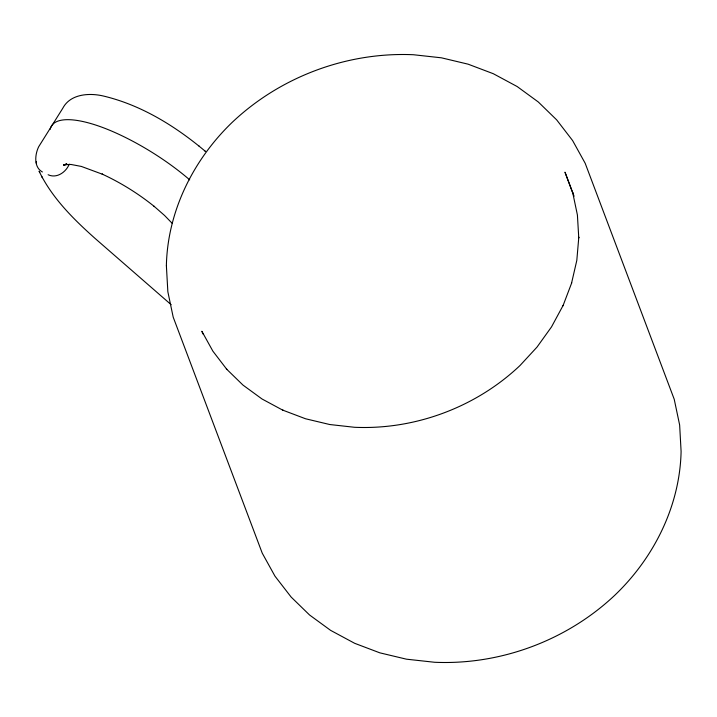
<?xml version="1.0" encoding="UTF-8"?>
<svg xmlns="http://www.w3.org/2000/svg" width="717" height="717" viewBox="0 0 717 717"><rect width="100%" height="100%" fill="white"/><g stroke="black" fill="none" stroke-linecap="round" stroke-linejoin="round"><path stroke-width="1.08" d="M571.503 283.403L576.809 260.405L578.798 237.246L578.762 237.91L577.409 215.01L572.731 192.739L572.892 193.42L564.978 172.161L574.075 196.234M562.97 305.836L571.709 282.857M563.159 305.343L551.525 326.88L537.006 347.109L520.067 365.464C476.07 407.193 415.107 429.985 354.53 427.287L329.739 424.527L305.541 418.764L282.677 410.106L283.143 410.357L262.028 398.993L242.991 385.092L226.357 368.888L226.823 369.363L212.886 351.169L201.862 331.263L202.983 333.979M69.28 164.112C66.089 172.134 56.706 178.829 48.12 174.742M64.449 165.188L66.654 163.593M65.22 164.489L63.696 165.188L66.771 164.121L63.661 164.811L70.938 164.453L81.353 166.434L102.692 174.321L102.11 174.061C120.823 182.701 138.453 193.689 154.487 206.63L154.038 206.245L164.569 215.476L172.197 223.337M42.384 171.972C33.556 167.204 34.9 154.388 38.709 146.698L62.764 108.285C70.221 93.909 89.195 92.726 103.176 95.97C141.41 104.996 175.79 126.398 205.555 151.511L204.999 151.036M198.519 145.56L198.968 145.945M171.157 304.689L95.271 238.6C73.439 219.133 51.929 197.883 39.094 171.202L39.749 172.528M41.703 176.427L42.348 177.717M36.298 161.639L36.334 163.261M50.172 129.365A96.723 30.768 32.1 0 1 116.925 133.416A105.193 33.457 32.1 0 1 189.709 179.859M166.38 265.657L167.85 291.738L173.2 317.147L262.234 553.139L274.969 576.154L291.147 597.064L309.556 614.989L330.618 630.368L354.673 643.31L379.84 652.837L406.458 659.183L434.556 662.266C500.708 665.206 567.281 640.317 615.32 594.751L615.643 594.429C654.289 557.136 679.931 505.566 681.096 451.414L679.644 425.011L674.222 399.261L585.18 163.27L572.605 140.55L556.67 119.873L538.243 101.939L517.163 86.542L493.323 73.717L468.102 64.171L441.43 57.817L413.44 54.734C347.064 51.785 280.266 76.764 232.066 122.482L231.842 122.697C193.214 159.972 167.518 211.506 166.38 265.657"/></g></svg>
